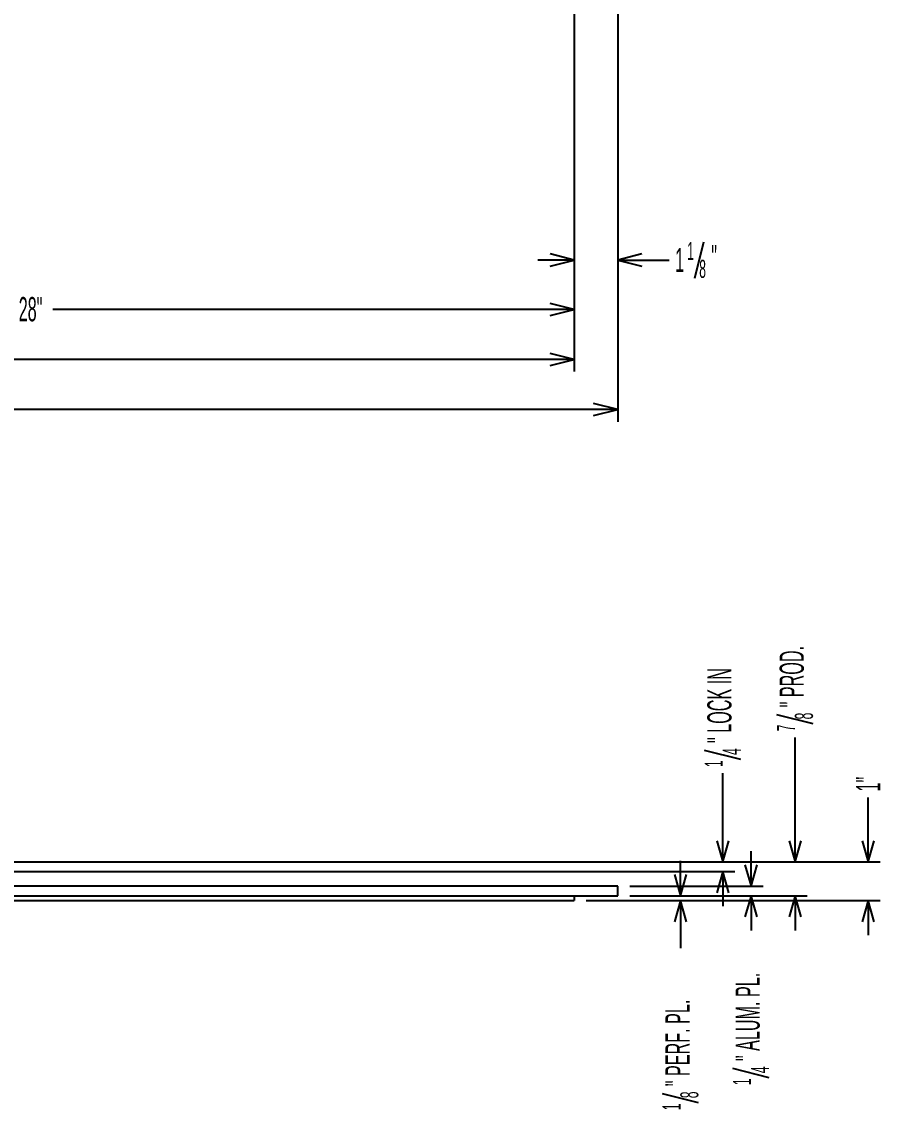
# Model space of a CAD drawing. Header units: inches. Extents: x -134 to -1, y 0 to 89.
# Drawn here: x -81.91 to -59.72, y 5.7 to 33.85 of the extents above; entities that cross this region are included whole.
import ezdxf

# ---------------------------------------------------------------- set-up
doc = ezdxf.new("R2010")
doc.units = ezdxf.units.IN
doc.header["$MEASUREMENT"] = 0
doc.layers.get('0').update_dxf_attribs({"linetype": 'CONTINUOUS'})
for name, color, linetype in [('CONSTRUCTION', 4, 'CONTINUOUS'), ('DIMENSION', 2, 'CONTINUOUS'), ('LEVEL_50', 2, 'CONTINUOUS')]:
    doc.layers.add(name, color=color, linetype=linetype)
doc.styles.add('STEVE', font='txt', dxfattribs={"width": 0.5, "height": 0.625})
doc.dimstyles.get("Standard").update_dxf_attribs({"dimtxt": 0.625, "dimasz": 0.875, "dimexe": 0.5, "dimexo": 0.5, "dimgap": 2.875, "dimtad": 0, "dimdec": 5, "dimlfac": 1, "dimzin": 12, "dimdsep": 46, "dimlunit": 5, "dimtxsty": 'STEVE', "dimblk1": 'OPEN', "dimblk2": 'OPEN', "dimsah": 1, "dimcen": 0, "dimclrd": 2, "dimclre": 2, "dimclrt": 2, "dimaunit": 1, "dimadec": 4, "dimazin": 0, "dimtfac": 1, "dimtdec": 4, "dimtofl": 0, "dimtmove": 0, "dimatfit": 1, "dimldrblk": 'OPEN', "dimfxl": 1, "dimtolj": 1, "dimtzin": 0, "dimarcsym": 0})

# ---------------------------------------------------------------- blocks, each defined once
blk = doc.blocks.new('*D18')
at = {"layer": 'LEVEL_50', "color": 2, "linetype": 'Continuous'}
for p, q in [((-67.626, 38.655), (-67.626, 26.094)), ((-95.626, 36.655), (-95.626, 26.094)), ((-95.626, 26.406), (-82.145, 26.406)), ((-67.626, 26.406), (-81.107, 26.406))]:
    blk.add_line(p, q, dxfattribs=at)
for points in [[(-95.001, 26.563), (-95.626, 26.406), (-95.001, 26.25)], [(-68.251, 26.25), (-67.626, 26.406), (-68.251, 26.563)]]:
    blk.add_lwpolyline(points, dxfattribs=at)
at = {"layer": 'LEVEL_50', "color": 2, "linetype": 'Continuous', "insert": (-81.989, 26.094), "char_height": 0.625, "attachment_point": 7, "style": 'STEVE'}
blk.add_mtext('\\FCHAR_FAST_FONT.shx;\\W0.5000000000;\\T1.0000000000;\\o\\l28"', dxfattribs=at)
blk = doc.blocks.new('_OPEN')
at = {"color": 0, "linetype": 'ByBlock'}
for p, q in [((-1, 0.166667), (0, 0)), ((-1, -0.166667), (0, 0)), ((0, 0), (-1, 0))]:
    blk.add_line(p, q, dxfattribs=at)
blk = doc.blocks.new('*D19')
at = {"layer": 'LEVEL_50', "color": 2, "linetype": 'Continuous'}
for p, q in [((-124.751, 37.655), (-124.751, 23.506)), ((-66.501, 37.655), (-66.501, 23.506)), ((-97.449, 23.35), (-97.214, 24.287)), ((-124.751, 23.818), (-98.418, 23.818)), ((-66.501, 23.818), (-92.835, 23.818))]:
    blk.add_line(p, q, dxfattribs=at)
for points in [[(-124.126, 23.975), (-124.751, 23.818), (-124.126, 23.662)], [(-67.126, 23.662), (-66.501, 23.818), (-67.126, 23.975)]]:
    blk.add_lwpolyline(points, dxfattribs=at)
at = {"layer": 'LEVEL_50', "color": 2, "linetype": 'Continuous', "attachment_point": 7, "style": 'STEVE'}
for s, insert, char_height in [('\\FCHAR_FAST_FONT.shx;\\W0.5000000000;\\T1.0000000000;\\o\\l1', (-97.641, 23.818), 0.46875), ('\\FCHAR_FAST_FONT.shx;\\W0.5000000000;\\T1.0000000000;\\o\\l" ALUM. PLATE', (-97.021, 23.584), 0.625), ('\\FCHAR_FAST_FONT.shx;\\W0.5000000000;\\T1.0000000000;\\o\\l58', (-98.261, 23.506), 0.625), ('\\FCHAR_FAST_FONT.shx;\\W0.5000000000;\\T1.0000000000;\\o\\l4', (-97.331, 23.35), 0.46875)]:
    blk.add_mtext(s, dxfattribs=dict(at, insert=insert, char_height=char_height))
blk = doc.blocks.new('*D20')
at = {"layer": 'LEVEL_50', "color": 2, "linetype": 'Continuous'}
for p, q in [((-123.626, 38.655), (-123.626, 24.8)), ((-67.626, 38.655), (-67.626, 24.8)), ((-123.626, 25.112), (-98.832, 25.112)), ((-67.626, 25.112), (-92.42, 25.112))]:
    blk.add_line(p, q, dxfattribs=at)
for points in [[(-123.001, 25.269), (-123.626, 25.112), (-123.001, 24.956)], [(-68.251, 24.956), (-67.626, 25.112), (-68.251, 25.269)]]:
    blk.add_lwpolyline(points, dxfattribs=at)
at = {"layer": 'LEVEL_50', "color": 2, "linetype": 'Continuous', "insert": (-98.676, 24.8), "char_height": 0.625, "attachment_point": 7, "style": 'STEVE'}
blk.add_mtext('\\FCHAR_FAST_FONT.shx;\\W0.5000000000;\\T1.0000000000;\\o\\l56" PERFORATED PLATE', dxfattribs=at)
blk = doc.blocks.new('*D22')
at = {"layer": 'LEVEL_50', "color": 2, "linetype": 'Continuous'}
for p, q in [((-67.626, 38.655), (-67.626, 27.374)), ((-66.501, 37.655), (-66.501, 27.374)), ((-64.513, 27.217), (-64.278, 28.155)), ((-67.626, 27.686), (-68.564, 27.686)), ((-67.626, 27.686), (-68.564, 27.686)), ((-66.501, 27.686), (-65.564, 27.686)), ((-66.501, 27.686), (-65.172, 27.686))]:
    blk.add_line(p, q, dxfattribs=at)
for points in [[(-68.251, 27.53), (-67.626, 27.686), (-68.251, 27.842)], [(-65.876, 27.842), (-66.501, 27.686), (-65.876, 27.53)]]:
    blk.add_lwpolyline(points, dxfattribs=at)
at = {"layer": 'LEVEL_50', "color": 2, "linetype": 'Continuous', "attachment_point": 7, "style": 'STEVE'}
for s, insert, char_height in [('\\FCHAR_FAST_FONT.shx;\\W0.5000000000;\\T1.0000000000;\\o\\l1', (-64.705, 27.686), 0.46875), ('\\FCHAR_FAST_FONT.shx;\\W0.5000000000;\\T1.0000000000;\\o\\l1', (-65.015, 27.374), 0.625), ('\\FCHAR_FAST_FONT.shx;\\W0.5000000000;\\T1.0000000000;\\o\\l"', (-64.085, 27.452), 0.625), ('\\FCHAR_FAST_FONT.shx;\\W0.5000000000;\\T1.0000000000;\\o\\l8', (-64.395, 27.217), 0.46875)]:
    blk.add_mtext(s, dxfattribs=dict(at, insert=insert, char_height=char_height))
blk = doc.blocks.new('*D98')
at = {"layer": 'DIMENSION', "color": 2, "linetype": 'Continuous'}
for p, q in [((-60.028, 12.125), (-60.028, 13.788)), ((-60.028, 12.125), (-60.028, 13.023)), ((-88.181, 12.125), (-59.716, 12.125)), ((-67.314, 11.125), (-59.716, 11.125)), ((-60.028, 11.125), (-60.028, 10.227)), ((-60.028, 11.125), (-60.028, 10.227))]:
    blk.add_line(p, q, dxfattribs=at)
for points in [[(-60.184, 12.672), (-60.028, 12.125), (-59.872, 12.672)], [(-59.872, 10.578), (-60.028, 11.125), (-60.184, 10.578)]]:
    blk.add_lwpolyline(points, dxfattribs=at)
at = {"layer": 'DIMENSION', "color": 2, "linetype": 'Continuous', "insert": (-59.716, 13.945), "char_height": 0.625, "attachment_point": 7, "rotation": 90, "style": 'STEVE'}
blk.add_mtext('\\FCHAR_FAST_FONT.shx;\\W0.5000000000;\\T1.0000000000;\\o\\l1"', dxfattribs=at)
blk = doc.blocks.new('*D99')
at = {"layer": 'DIMENSION', "color": 2, "linetype": 'Continuous'}
for p, q in [((-61.448, 15.692), (-62.385, 15.926)), ((-61.916, 12.125), (-61.916, 15.343)), ((-61.916, 12.125), (-61.916, 13.023)), ((-88.181, 12.125), (-61.604, 12.125)), ((-66.189, 11.25), (-61.604, 11.25)), ((-61.916, 11.25), (-61.916, 10.352)), ((-61.916, 11.25), (-61.916, 10.352))]:
    blk.add_line(p, q, dxfattribs=at)
for points in [[(-62.073, 12.672), (-61.916, 12.125), (-61.76, 12.672)], [(-61.76, 10.703), (-61.916, 11.25), (-62.073, 10.703)]]:
    blk.add_lwpolyline(points, dxfattribs=at)
at = {"layer": 'DIMENSION', "color": 2, "linetype": 'Continuous', "attachment_point": 7, "rotation": 90, "style": 'STEVE'}
for s, insert, char_height in [('\\FCHAR_FAST_FONT.shx;\\W0.5000000000;\\T1.0000000000;\\o\\l" PROD.', (-61.682, 16.119), 0.625), ('\\FCHAR_FAST_FONT.shx;\\W0.5000000000;\\T1.0000000000;\\o\\l8', (-61.448, 15.809), 0.46875), ('\\FCHAR_FAST_FONT.shx;\\W0.5000000000;\\T1.0000000000;\\o\\l7', (-61.916, 15.499), 0.46875)]:
    blk.add_mtext(s, dxfattribs=dict(at, insert=insert, char_height=char_height))
blk = doc.blocks.new('*D100')
at = {"layer": 'DIMENSION', "color": 2, "linetype": 'Continuous'}
for p, q in [((-63.318, 14.771), (-64.255, 15.006)), ((-63.786, 12.125), (-63.786, 14.422)), ((-63.786, 12.125), (-63.786, 13.023)), ((-88.181, 12.125), (-63.474, 12.125)), ((-89.564, 11.875), (-63.474, 11.875)), ((-63.786, 11.875), (-63.786, 10.977)), ((-63.786, 11.875), (-63.786, 10.977))]:
    blk.add_line(p, q, dxfattribs=at)
for points in [[(-63.943, 12.672), (-63.786, 12.125), (-63.63, 12.672)], [(-63.63, 11.328), (-63.786, 11.875), (-63.943, 11.328)]]:
    blk.add_lwpolyline(points, dxfattribs=at)
at = {"layer": 'DIMENSION', "color": 2, "linetype": 'Continuous', "attachment_point": 7, "rotation": 90, "style": 'STEVE'}
for s, insert, char_height in [('\\FCHAR_FAST_FONT.shx;\\W0.5000000000;\\T1.0000000000;\\o\\l" LOCK IN', (-63.552, 15.198), 0.625), ('\\FCHAR_FAST_FONT.shx;\\W0.5000000000;\\T1.0000000000;\\o\\l4', (-63.318, 14.888), 0.46875), ('\\FCHAR_FAST_FONT.shx;\\W0.5000000000;\\T1.0000000000;\\o\\l1', (-63.786, 14.578), 0.46875)]:
    blk.add_mtext(s, dxfattribs=dict(at, insert=insert, char_height=char_height))
blk = doc.blocks.new('*D101')
at = {"layer": 'DIMENSION', "color": 2, "linetype": 'Continuous'}
for p, q in [((-64.878, 11.25), (-64.878, 12.148)), ((-64.878, 11.25), (-64.878, 12.148)), ((-67.314, 11.125), (-64.566, 11.125)), ((-66.189, 11.25), (-64.566, 11.25)), ((-64.878, 11.125), (-64.878, 10.227)), ((-64.878, 11.125), (-64.878, 9.89)), ((-64.41, 5.897), (-65.347, 6.131))]:
    blk.add_line(p, q, dxfattribs=at)
for points in [[(-65.035, 11.797), (-64.878, 11.25), (-64.722, 11.797)], [(-64.722, 10.578), (-64.878, 11.125), (-65.035, 10.578)]]:
    blk.add_lwpolyline(points, dxfattribs=at)
at = {"layer": 'DIMENSION', "color": 2, "linetype": 'Continuous', "attachment_point": 7, "rotation": 90, "style": 'STEVE'}
for s, insert, char_height in [('\\FCHAR_FAST_FONT.shx;\\W0.5000000000;\\T1.0000000000;\\o\\l" PERF. PL.', (-64.644, 6.324), 0.625), ('\\FCHAR_FAST_FONT.shx;\\W0.5000000000;\\T1.0000000000;\\o\\l8', (-64.41, 6.014), 0.46875), ('\\FCHAR_FAST_FONT.shx;\\W0.5000000000;\\T1.0000000000;\\o\\l1', (-64.878, 5.704), 0.46875)]:
    blk.add_mtext(s, dxfattribs=dict(at, insert=insert, char_height=char_height))
blk = doc.blocks.new('*D102')
at = {"layer": 'DIMENSION', "color": 2, "linetype": 'Continuous'}
for p, q in [((-63.056, 11.5), (-63.056, 12.398)), ((-63.056, 11.5), (-63.056, 12.398)), ((-66.189, 11.5), (-62.744, 11.5)), ((-66.189, 11.25), (-62.744, 11.25)), ((-63.056, 11.25), (-63.056, 10.352)), ((-63.056, 11.25), (-63.056, 10.539)), ((-62.588, 6.545), (-63.525, 6.78))]:
    blk.add_line(p, q, dxfattribs=at)
for points in [[(-63.213, 12.047), (-63.056, 11.5), (-62.9, 12.047)], [(-62.9, 10.703), (-63.056, 11.25), (-63.213, 10.703)]]:
    blk.add_lwpolyline(points, dxfattribs=at)
at = {"layer": 'DIMENSION', "color": 2, "linetype": 'Continuous', "attachment_point": 7, "rotation": 90, "style": 'STEVE'}
for s, insert, char_height in [('\\FCHAR_FAST_FONT.shx;\\W0.5000000000;\\T1.0000000000;\\o\\l" ALUM. PL.', (-62.822, 6.973), 0.625), ('\\FCHAR_FAST_FONT.shx;\\W0.5000000000;\\T1.0000000000;\\o\\l4', (-62.588, 6.663), 0.46875), ('\\FCHAR_FAST_FONT.shx;\\W0.5000000000;\\T1.0000000000;\\o\\l1', (-63.056, 6.353), 0.46875)]:
    blk.add_mtext(s, dxfattribs=dict(at, insert=insert, char_height=char_height))

msp = doc.modelspace()

# ---------------------------------------------------------------- linework, layer by layer
at = {"layer": 'CONSTRUCTION'}
for p, q in [((-66.501123, 11.500024), (-124.751123, 11.500024)), ((-66.501123, 11.250024), (-66.501123, 11.500024)), ((-124.751123, 11.250024), (-66.501123, 11.250024)), ((-123.626123, 11.125024), (-67.626123, 11.125024)), ((-67.626123, 11.250024), (-67.626123, 11.125024))]:
    msp.add_line(p, q, dxfattribs=at)

# ---------------------------------------------------------------- dimensions: what is measured, and where the dimension line sits
at = {"layer": 'DIMENSION', "color": 2, "linetype": 'Continuous'}
for base, p1, p2, angle, text, picture, middle in [((-61.916288, 12.125024), (-66.501123, 11.250024), (-88.493335, 12.125024), 90, '<> PROD.', '*D99', (-61.447538, 16.894047)), ((-63.786393, 12.125024), (-89.876124, 11.875024), (-88.493335, 12.125024), 90, '<> LOCK IN', '*D100', (-63.317643, 16.283567)), ((-63.056449, 11.500024), (-66.501123, 11.250024), (-66.501123, 11.500024), 90, '<> ALUM. PL.', '*D102', (-62.587699, 8.367782)), ((-64.878293, 11.125024), (-66.501123, 11.250024), (-67.626123, 11.125024), 270, '<> PERF. PL.', '*D101', (-64.409543, 7.718921))]:
    dim = msp.add_linear_dim(base=base, p1=p1, p2=p2, angle=angle, text=text, dimstyle='STANDARD', override={"dimtxt": 0.625, "dimasz": 0.546875, "dimexe": 0.3125, "dimexo": 0.3125, "dimgap": 0.15625, "dimtad": 0, "dimjust": 0, "dimtih": 0, "dimtoh": 0, "dimdec": 5, "dimlfac": 1, "dimrnd": 0, "dimzin": 12, "dimdsep": 46, "dimlunit": 5, "dimpost": '<>"', "dimtxsty": 'STEVE', "dimblk1": 'OPEN', "dimblk2": 'OPEN', "dimsah": 1, "dimtsz": 0, "dimcen": 0, "dimse1": 0, "dimse2": 0, "dimsd1": 0, "dimsd2": 0, "dimclrd": 2, "dimclre": 2, "dimclrt": 2, "dimaunit": 0, "dimadec": 0, "dimazin": 0, "dimtol": 0, "dimtofl": 0, "dimtmove": 0, "dimatfit": 1, "dimtvp": 0.3125, "dimtfill": 0, "dimfrac": 2, "dimlwd": 0, "dimlwe": 0, "dimarcsym": 2}, dxfattribs=at)
    dim.commit()
    dim.dimension.update_dxf_attribs({"geometry": picture, "text_midpoint": middle, "dimtype": 160})
dim = msp.add_linear_dim(base=(-60.028092, 12.125024), p1=(-67.626123, 11.125024), p2=(-88.493335, 12.125024), angle=90, dimstyle='STANDARD', override={"dimtxt": 0.625, "dimasz": 0.546875, "dimexe": 0.3125, "dimexo": 0.3125, "dimgap": 0.15625, "dimtad": 0, "dimjust": 0, "dimtih": 0, "dimtoh": 0, "dimdec": 5, "dimlfac": 1, "dimrnd": 0, "dimzin": 12, "dimdsep": 46, "dimlunit": 5, "dimpost": '<>"', "dimtxsty": 'STEVE', "dimblk1": 'OPEN', "dimblk2": 'OPEN', "dimsah": 1, "dimtsz": 0, "dimcen": 0, "dimse1": 0, "dimse2": 0, "dimsd1": 0, "dimsd2": 0, "dimclrd": 2, "dimclre": 2, "dimclrt": 2, "dimaunit": 0, "dimadec": 0, "dimazin": 0, "dimtol": 0, "dimtofl": 0, "dimtmove": 0, "dimatfit": 1, "dimtvp": 0.3125, "dimtfill": 0, "dimfrac": 2, "dimlwd": 0, "dimlwe": 0, "dimarcsym": 2}, dxfattribs=at)
dim.commit()
dim.dimension.update_dxf_attribs({"geometry": '*D98', "text_midpoint": (-59.715592, 14.152473), "dimtype": 160})
at = {"layer": 'LEVEL_50', "color": 2, "linetype": 'Continuous'}
for base, p1, p2, text, picture, middle in [((-67.626123, 25.112362), (-123.626123, 38.96735), (-67.626123, 38.96735), '<> PERFORATED PLATE', '*D20', (-95.626123, 24.799862)), ((-66.501123, 23.818353), (-124.751123, 37.96735), (-66.501123, 37.96735), '<> ALUM. PLATE', '*D19', (-95.626123, 23.349603))]:
    dim = msp.add_linear_dim(base=base, p1=p1, p2=p2, text=text, dimstyle='STANDARD', override={"dimtxt": 0.625, "dimasz": 0.625, "dimexe": 0.3125, "dimexo": 0.3125, "dimgap": 0.15625, "dimtad": 0, "dimjust": 0, "dimtih": 0, "dimtoh": 0, "dimdec": 5, "dimlfac": 1, "dimrnd": 0, "dimzin": 12, "dimdsep": 46, "dimlunit": 5, "dimpost": '<>"', "dimtxsty": 'STEVE', "dimblk1": 'OPEN', "dimblk2": 'OPEN', "dimsah": 1, "dimtsz": 0, "dimcen": 0, "dimse1": 0, "dimse2": 0, "dimsd1": 0, "dimsd2": 0, "dimclrd": 2, "dimclre": 2, "dimclrt": 2, "dimaunit": 0, "dimadec": 0, "dimazin": 0, "dimtol": 0, "dimtofl": 0, "dimtmove": 0, "dimatfit": 1, "dimtvp": 0.3125, "dimtfill": 0, "dimfrac": 2, "dimlwd": 0, "dimlwe": 0, "dimarcsym": 2}, dxfattribs=at)
    dim.commit()
    dim.dimension.update_dxf_attribs({"geometry": picture, "text_midpoint": middle})
dim = msp.add_linear_dim(base=(-67.626123, 26.406371), p1=(-95.626123, 36.96735), p2=(-67.626123, 38.96735), dimstyle='STANDARD', override={"dimtxt": 0.625, "dimasz": 0.625, "dimexe": 0.3125, "dimexo": 0.3125, "dimgap": 0.15625, "dimtad": 0, "dimjust": 0, "dimtih": 0, "dimtoh": 0, "dimdec": 5, "dimlfac": 1, "dimrnd": 0, "dimzin": 12, "dimdsep": 46, "dimlunit": 5, "dimpost": '<>"', "dimtxsty": 'STEVE', "dimblk1": 'OPEN', "dimblk2": 'OPEN', "dimsah": 1, "dimtsz": 0, "dimcen": 0, "dimse1": 0, "dimse2": 0, "dimsd1": 0, "dimsd2": 0, "dimclrd": 2, "dimclre": 2, "dimclrt": 2, "dimaunit": 0, "dimadec": 0, "dimazin": 0, "dimtol": 0, "dimtofl": 0, "dimtmove": 0, "dimatfit": 1, "dimtvp": 0.3125, "dimtfill": 0, "dimfrac": 2, "dimlwd": 0, "dimlwe": 0, "dimarcsym": 2}, dxfattribs=at)
dim.commit()
dim.dimension.update_dxf_attribs({"geometry": '*D18', "text_midpoint": (-81.626123, 26.093871)})
dim = msp.add_linear_dim(base=(-66.501123, 27.686039), p1=(-67.626123, 38.96735), p2=(-66.501123, 37.96735), dimstyle='STANDARD', override={"dimtxt": 0.625, "dimasz": 0.625, "dimexe": 0.3125, "dimexo": 0.3125, "dimgap": 0.15625, "dimtad": 0, "dimjust": 0, "dimtih": 0, "dimtoh": 0, "dimdec": 5, "dimlfac": 1, "dimrnd": 0, "dimzin": 12, "dimdsep": 46, "dimlunit": 5, "dimpost": '<>"', "dimtxsty": 'STEVE', "dimblk1": 'OPEN', "dimblk2": 'OPEN', "dimsah": 1, "dimtsz": 0, "dimcen": 0, "dimse1": 0, "dimse2": 0, "dimsd1": 0, "dimsd2": 0, "dimclrd": 2, "dimclre": 2, "dimclrt": 2, "dimaunit": 0, "dimadec": 0, "dimazin": 0, "dimtol": 0, "dimtofl": 0, "dimtmove": 0, "dimatfit": 1, "dimtvp": 0.3125, "dimtfill": 0, "dimfrac": 2, "dimlwd": 0, "dimlwe": 0, "dimarcsym": 2}, dxfattribs=at)
dim.commit()
dim.dimension.update_dxf_attribs({"geometry": '*D22', "text_midpoint": (-64.395347, 27.217289), "dimtype": 160})

doc.saveas('drawing.dxf')
